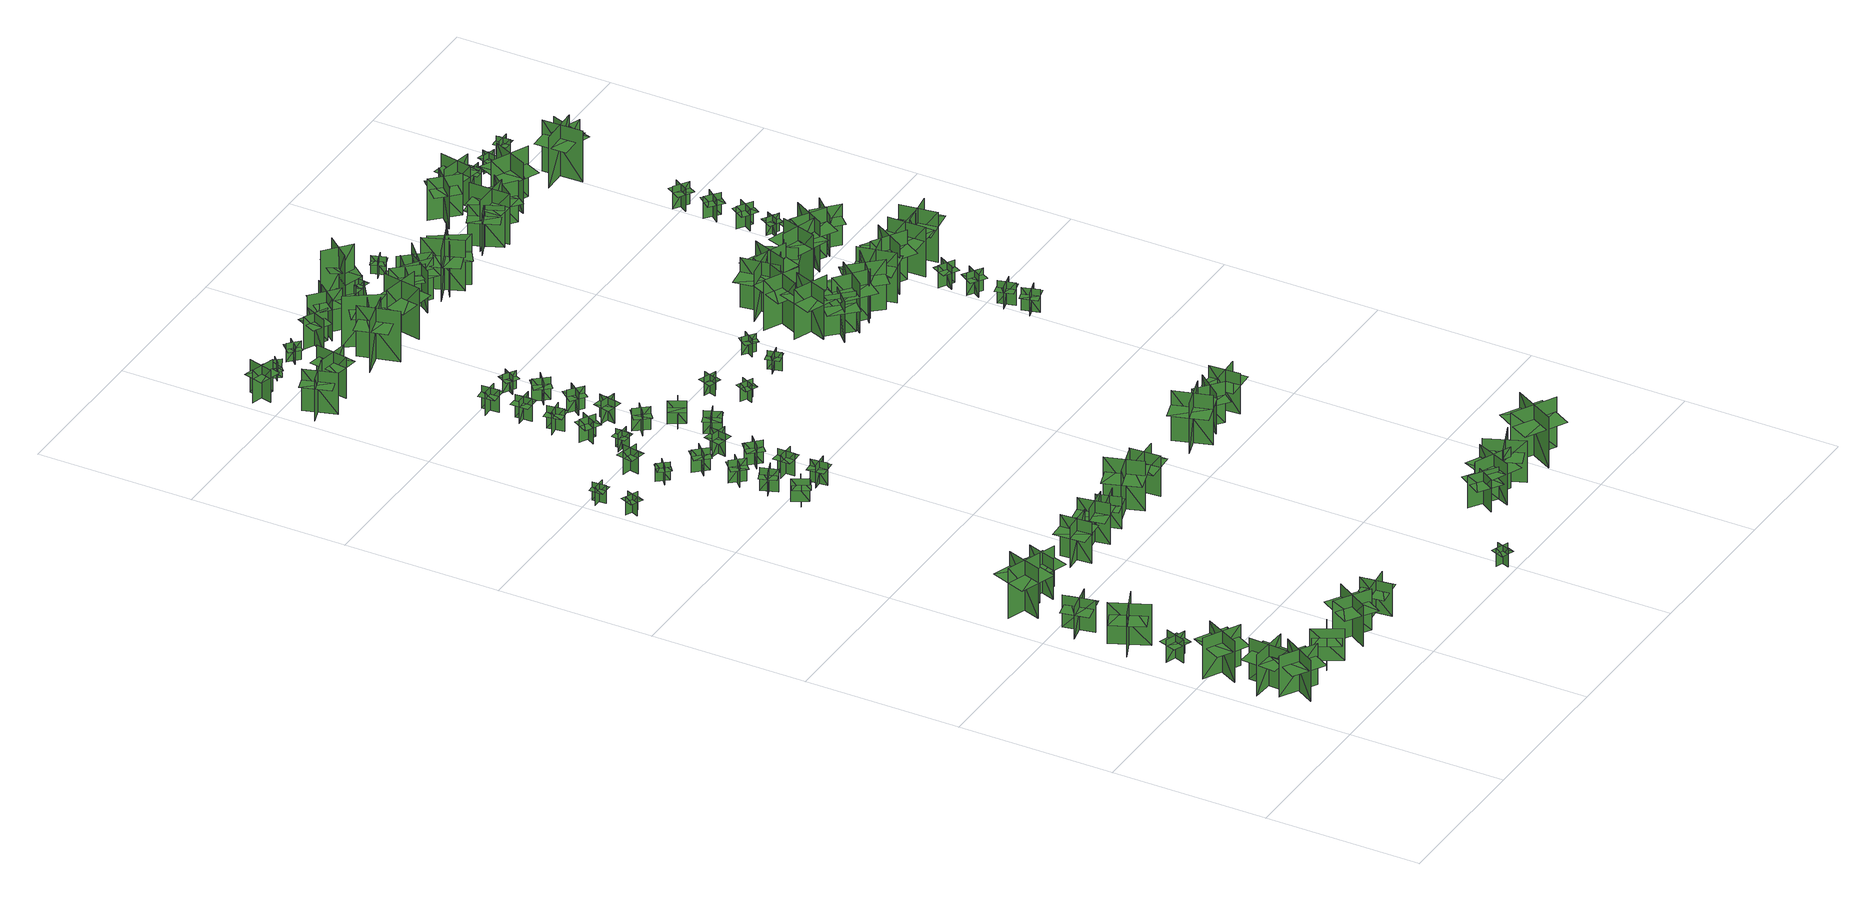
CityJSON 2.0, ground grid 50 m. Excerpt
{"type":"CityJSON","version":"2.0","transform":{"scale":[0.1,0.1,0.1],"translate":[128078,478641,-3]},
"CityObjects":{
"tree1":{"type":"SolitaryVegetationObject","geometry":[{"type":"MultiSurface","lod":"1","boundaries":[[[0,1,2]],[[0,2,3]],[[4,5,6]],[[4,6,7]],[[8,9,10]],[[8,10,11]],[[8,11,12]],[[8,12,13]]]}]},
"tree2":{"type":"SolitaryVegetationObject","geometry":[{"type":"MultiSurface","lod":"1","boundaries":[[[14,15,16]],[[14,16,17]],[[18,19,20]],[[18,20,21]],[[22,23,24]],[[22,24,25]],[[22,25,26]],[[22,26,27]]]}]},
"tree3":{"type":"SolitaryVegetationObject","geometry":[{"type":"MultiSurface","lod":"1","boundaries":[[[28,29,30]],[[28,30,31]],[[32,33,34]],[[32,34,35]],[[36,37,38]],[[36,38,39]],[[36,39,40]],[[36,40,41]]]}]},
"tree4":{"type":"SolitaryVegetationObject","geometry":[{"type":"MultiSurface","lod":"1","boundaries":[[[42,43,44]],[[42,44,45]],[[46,47,48]],[[46,48,49]],[[50,51,52]],[[50,52,53]],[[50,53,54]],[[50,54,55]]]}]},
"tree5":{"type":"SolitaryVegetationObject","geometry":[{"type":"MultiSurface","lod":"1","boundaries":[[[56,57,58]],[[56,58,59]],[[60,61,62]],[[60,62,63]],[[64,65,66]],[[64,66,67]],[[64,67,68]],[[64,68,69]]]}]},
"tree6":{"type":"SolitaryVegetationObject","geometry":[{"type":"MultiSurface","lod":"1","boundaries":[[[70,71,72]],[[70,72,73]],[[74,75,76]],[[74,76,77]],[[78,79,80]],[[78,80,81]],[[78,81,82]],[[78,82,83]]]}]},
"tree7":{"type":"SolitaryVegetationObject","geometry":[{"type":"MultiSurface","lod":"1","boundaries":[[[84,85,86]],[[84,86,87]],[[88,89,90]],[[88,90,91]],[[92,93,94]],[[92,94,95]],[[92,95,96]],[[92,96,97]]]}]},
"tree8":{"type":"SolitaryVegetationObject","geometry":[{"type":"MultiSurface","lod":"1","boundaries":[[[98,99,100]],[[98,100,101]],[[102,103,104]],[[102,104,105]],[[106,107,108]],[[106,108,109]],[[106,109,110]],[[106,110,111]]]}]},
"tree9":{"type":"SolitaryVegetationObject","geometry":[{"type":"MultiSurface","lod":"1","boundaries":[[[112,113,114]],[[112,114,115]],[[116,117,118]],[[116,118,119]],[[120,121,122]],[[120,122,123]],[[120,123,124]],[[120,124,125]]]}]},
"tree10":{"type":"SolitaryVegetationObject","geometry":[{"type":"MultiSurface","lod":"1","boundaries":[[[126,127,128]],[[126,128,129]],[[130,131,132]],[[130,132,133]],[[134,135,136]],[[134,136,137]],[[134,137,138]],[[134,138,139]]]}]},
"tree11":{"type":"SolitaryVegetationObject","geometry":[{"type":"MultiSurface","lod":"1","boundaries":[[[140,141,142]],[[140,142,143]],[[144,145,146]],[[144,146,147]],[[148,149,150]],[[148,150,151]],[[148,151,152]],[[148,152,153]]]}]},
"tree12":{"type":"SolitaryVegetationObject","geometry":[{"type":"MultiSurface","lod":"1","boundaries":[[[154,155,156]],[[154,156,157]],[[158,159,160]],[[158,160,161]],[[162,163,164]],[[162,164,165]],[[162,165,166]],[[162,166,167]]]}]},
"tree13":{"type":"SolitaryVegetationObject","geometry":[{"type":"MultiSurface","lod":"1","boundaries":[[[168,169,170]],[[168,170,171]],[[172,173,174]],[[172,174,175]],[[176,177,178]],[[176,178,179]],[[176,179,180]],[[176,180,181]]]}]},
"tree14":{"type":"SolitaryVegetationObject","geometry":[{"type":"MultiSurface","lod":"1","boundaries":[[[182,183,184]],[[182,184,185]],[[186,187,188]],[[186,188,189]],[[190,191,192]],[[190,192,193]],[[190,193,194]],[[190,194,195]]]}]},
"tree15":{"type":"SolitaryVegetationObject","geometry":[{"type":"MultiSurface","lod":"1","boundaries":[[[196,197,198]],[[196,198,199]],[[200,201,202]],[[200,202,203]],[[204,205,206]],[[204,206,207]],[[204,207,208]],[[204,208,209]]]}]},
"tree16":{"type":"SolitaryVegetationObject","geometry":[{"type":"MultiSurface","lod":"1","boundaries":[[[210,211,212]],[[210,212,213]],[[214,215,216]],[[214,216,217]],[[218,219,220]],[[218,220,221]],[[218,221,222]],[[218,222,223]]]}]},
"tree17":{"type":"SolitaryVegetationObject","geometry":[{"type":"MultiSurface","lod":"1","boundaries":[[[224,225,226]],[[224,226,227]],[[228,229,230]],[[228,230,231]],[[232,233,234]],[[232,234,235]],[[232,235,236]],[[232,236,237]]]}]},
"tree18":{"type":"SolitaryVegetationObject","geometry":[{"type":"MultiSurface","lod":"1","boundaries":[[[238,239,240]],[[238,240,241]],[[242,243,244]],[[242,244,245]],[[246,247,248]],[[246,248,249]],[[246,249,250]],[[246,250,251]]]}]},
"tree19":{"type":"SolitaryVegetationObject","geometry":[{"type":"MultiSurface","lod":"1","boundaries":[[[252,253,254]],[[252,254,255]],[[256,257,258]],[[256,258,259]],[[260,261,262]],[[260,262,263]],[[260,263,264]],[[260,264,265]]]}]},
"tree20":{"type":"SolitaryVegetationObject","geometry":[{"type":"MultiSurface","lod":"1","boundaries":[[[266,267,268]],[[266,268,269]],[[270,271,272]],[[270,272,273]],[[274,275,276]],[[274,276,277]],[[274,277,278]],[[274,278,279]]]}]},
"tree21":{"type":"SolitaryVegetationObject","geometry":[{"type":"MultiSurface","lod":"1","boundaries":[[[280,281,282]],[[280,282,283]],[[284,285,286]],[[284,286,287]],[[288,289,290]],[[288,290,291]],[[288,291,292]],[[288,292,293]]]}]},
"tree22":{"type":"SolitaryVegetationObject","geometry":[{"type":"MultiSurface","lod":"1","boundaries":[[[294,295,296]],[[294,296,297]],[[298,299,300]],[[298,300,301]],[[302,303,304]],[[302,304,305]],[[302,305,306]],[[302,306,307]]]}]},
"tree23":{"type":"SolitaryVegetationObject","geometry":[{"type":"MultiSurface","lod":"1","boundaries":[[[308,309,310]],[[308,310,311]],[[312,313,314]],[[312,314,315]],[[316,317,318]],[[316,318,319]],[[316,319,320]],[[316,320,321]]]}]},
"tree24":{"type":"SolitaryVegetationObject","geometry":[{"type":"MultiSurface","lod":"1","boundaries":[[[322,323,324]],[[322,324,325]],[[326,327,328]],[[326,328,329]],[[330,331,332]],[[330,332,333]],[[330,333,334]],[[330,334,335]]]}]},
"tree25":{"type":"SolitaryVegetationObject","geometry":[{"type":"MultiSurface","lod":"1","boundaries":[[[336,337,338]],[[336,338,339]],[[340,341,342]],[[340,342,343]],[[344,345,346]],[[344,346,347]],[[344,347,348]],[[344,348,349]]]}]},
"tree26":{"type":"SolitaryVegetationObject","geometry":[{"type":"MultiSurface","lod":"1","boundaries":[[[350,351,352]],[[350,352,353]],[[354,355,356]],[[354,356,357]],[[358,359,360]],[[358,360,361]],[[358,361,362]],[[358,362,363]]]}]},
"tree27":{"type":"SolitaryVegetationObject","geometry":[{"type":"MultiSurface","lod":"1","boundaries":[[[364,365,366]],[[364,366,367]],[[368,369,370]],[[368,370,371]],[[372,373,374]],[[372,374,375]],[[372,375,376]],[[372,376,377]]]}]},
"tree28":{"type":"SolitaryVegetationObject","geometry":[{"type":"MultiSurface","lod":"1","boundaries":[[[378,379,380]],[[378,380,381]],[[382,383,384]],[[382,384,385]],[[386,387,388]],[[386,388,389]],[[386,389,390]],[[386,390,391]]]}]},
"tree29":{"type":"SolitaryVegetationObject","geometry":[{"type":"MultiSurface","lod":"1","boundaries":[[[392,393,394]],[[392,394,395]],[[396,397,398]],[[396,398,399]],[[400,401,402]],[[400,402,403]],[[400,404,405]],[[400,405,401]]]}]},
"tree30":{"type":"SolitaryVegetationObject","geometry":[{"type":"MultiSurface","lod":"1","boundaries":[[[406,407,408]],[[406,408,409]],[[410,411,412]],[[410,412,413]],[[414,415,416]],[[414,416,417]],[[414,417,418]],[[414,418,419]]]}]},
"tree31":{"type":"SolitaryVegetationObject","geometry":[{"type":"MultiSurface","lod":"1","boundaries":[[[420,421,422]],[[420,422,423]],[[424,425,426]],[[424,426,427]],[[428,429,430]],[[428,430,431]],[[428,431,432]],[[428,432,433]]]}]},
"tree32":{"type":"SolitaryVegetationObject","geometry":[{"type":"MultiSurface","lod":"1","boundaries":[[[434,435,436]],[[434,436,437]],[[438,439,440]],[[438,440,441]],[[442,443,444]],[[442,444,445]],[[442,446,447]],[[442,447,443]]]}]},
"tree33":{"type":"SolitaryVegetationObject","geometry":[{"type":"MultiSurface","lod":"1","boundaries":[[[448,449,450]],[[448,450,451]],[[452,453,454]],[[452,454,455]],[[456,457,458]],[[456,458,459]],[[456,459,460]],[[456,460,461]]]}]},
"tree34":{"type":"SolitaryVegetationObject","geometry":[{"type":"MultiSurface","lod":"1","boundaries":[[[462,463,464]],[[462,464,465]],[[466,467,468]],[[466,468,469]],[[470,471,472]],[[470,472,473]],[[470,473,474]],[[470,474,475]]]}]},
"tree35":{"type":"SolitaryVegetationObject","geometry":[{"type":"MultiSurface","lod":"1","boundaries":[[[476,477,478]],[[476,478,479]],[[480,481,482]],[[480,482,483]],[[484,485,486]],[[484,486,487]],[[484,487,488]],[[484,488,489]]]}]},
"tree36":{"type":"SolitaryVegetationObject","geometry":[{"type":"MultiSurface","lod":"1","boundaries":[[[490,491,492]],[[490,492,493]],[[494,495,496]],[[494,496,497]],[[498,499,500]],[[498,500,501]],[[498,501,502]],[[498,502,503]]]}]},
"tree37":{"type":"SolitaryVegetationObject","geometry":[{"type":"MultiSurface","lod":"1","boundaries":[[[504,505,506]],[[504,506,507]],[[508,509,510]],[[508,510,511]],[[512,513,514]],[[512,514,515]],[[512,516,517]],[[512,517,513]]]}]},
"tree38":{"type":"SolitaryVegetationObject","geometry":[{"type":"MultiSurface","lod":"1","boundaries":[[[518,519,520]],[[518,520,521]],[[522,523,524]],[[522,524,525]],[[526,527,528]],[[526,528,529]],[[526,529,530]],[[526,530,531]]]}]},
"tree39":{"type":"SolitaryVegetationObject","geometry":[{"type":"MultiSurface","lod":"1","boundaries":[[[532,533,534]],[[532,534,535]],[[536,537,538]],[[536,538,539]],[[540,541,542]],[[540,542,543]],[[540,543,544]],[[540,544,545]]]}]},
"tree40":{"type":"SolitaryVegetationObject","geometry":[{"type":"MultiSurface","lod":"1","boundaries":[[[546,547,548]],[[546,548,549]],[[550,551,552]],[[550,552,553]],[[554,555,556]],[[554,556,557]],[[554,557,558]],[[554,558,559]]]}]},
"tree41":{"type":"SolitaryVegetationObject","geometry":[{"type":"MultiSurface","lod":"1","boundaries":[[[560,561,562]],[[560,562,563]],[[564,565,566]],[[564,566,567]],[[568,569,570]],[[568,570,571]],[[568,571,572]],[[568,572,573]]]}]},
"tree42":{"type":"SolitaryVegetationObject","geometry":[{"type":"MultiSurface","lod":"1","boundaries":[[[574,575,576]],[[574,576,577]],[[578,579,580]],[[578,580,581]],[[582,583,579]],[[582,579,578]],[[584,585,575]],[[584,575,574]],[[574,575,586]],[[574,586,587]],[[574,588,589]],[[574,589,575]]]}]},
"tree43":{"type":"SolitaryVegetationObject","geometry":[{"type":"MultiSurface","lod":"1","boundaries":[[[590,591,592]],[[590,592,593]],[[594,595,596]],[[594,596,597]],[[598,599,600]],[[598,600,601]],[[598,601,602]],[[598,602,603]]]}]},
"tree44":{"type":"SolitaryVegetationObject","geometry":[{"type":"MultiSurface","lod":"1","boundaries":[[[604,605,606]],[[604,606,607]],[[608,609,610]],[[608,610,611]],[[612,613,614]],[[612,614,615]],[[612,615,616]],[[612,616,617]]]}]},
"tree45":{"type":"SolitaryVegetationObject","geometry":[{"type":"MultiSurface","lod":"1","boundaries":[[[618,619,620]],[[618,620,621]],[[622,623,624]],[[622,624,625]],[[626,627,628]],[[626,628,629]],[[626,629,630]],[[626,630,631]]]}]},
"tree46":{"type":"SolitaryVegetationObject","geometry":[{"type":"MultiSurface","lod":"1","boundaries":[[[632,633,634]],[[632,634,635]],[[636,637,638]],[[636,638,639]],[[640,641,642]],[[640,642,643]],[[640,643,644]],[[640,644,645]]]}]},
"tree47":{"type":"SolitaryVegetationObject","geometry":[{"type":"MultiSurface","lod":"1","boundaries":[[[646,647,648]],[[646,648,649]],[[650,651,652]],[[650,652,653]],[[654,655,656]],[[654,656,657]],[[654,657,658]],[[654,658,659]]]}]},
"tree48":{"type":"SolitaryVegetationObject","geometry":[{"type":"MultiSurface","lod":"1","boundaries":[[[660,661,662]],[[660,662,663]],[[664,665,666]],[[664,666,667]],[[668,669,670]],[[668,670,671]],[[668,671,672]],[[668,672,673]]]}]},
"tree49":{"type":"SolitaryVegetationObject","geometry":[{"type":"MultiSurface","lod":"1","boundaries":[[[674,675,676]],[[674,676,677]],[[678,679,680]],[[678,680,681]],[[682,683,684]],[[682,684,685]],[[682,686,687]],[[682,687,683]]]}]},
"tree50":{"type":"SolitaryVegetationObject","geometry":[{"type":"MultiSurface","lod":"1","boundaries":[[[688,689,690]],[[688,690,691]],[[692,693,694]],[[692,694,695]],[[696,697,698]],[[696,698,699]],[[696,699,700]],[[696,700,701]]]}]},
"tree51":{"type":"SolitaryVegetationObject","geometry":[{"type":"MultiSurface","lod":"1","boundaries":[[[702,703,704]],[[702,704,705]],[[706,707,708]],[[706,708,709]],[[710,711,712]],[[710,712,713]],[[710,713,714]],[[710,714,715]]]}]},
"tree52":{"type":"SolitaryVegetationObject","geometry":[{"type":"MultiSurface","lod":"1","boundaries":[[[716,717,718]],[[716,718,719]],[[720,721,722]],[[720,722,723]],[[724,725,726]],[[724,726,727]],[[724,727,728]],[[724,728,729]]]}]},
"tree53":{"type":"SolitaryVegetationObject","geometry":[{"type":"MultiSurface","lod":"1","boundaries":[[[730,731,732]],[[730,732,733]],[[734,735,736]],[[734,736,737]],[[738,739,740]],[[738,740,741]],[[738,741,742]],[[738,742,743]]]}]},
"tree54":{"type":"SolitaryVegetationObject","geometry":[{"type":"MultiSurface","lod":"1","boundaries":[[[744,745,746]],[[744,746,747]],[[748,749,750]],[[748,750,751]],[[752,753,754]],[[752,754,755]],[[752,756,757]],[[752,757,753]]]}]},
"tree55":{"type":"SolitaryVegetationObject","geometry":[{"type":"MultiSurface","lod":"1","boundaries":[[[758,759,760]],[[758,760,761]],[[762,763,764]],[[762,764,765]],[[766,767,768]],[[766,768,769]],[[766,770,771]],[[766,771,767]]]}]},
"tree56":{"type":"SolitaryVegetationObject","geometry":[{"type":"MultiSurface","lod":"1","boundaries":[[[772,773,774]],[[772,774,775]],[[776,777,778]],[[776,778,779]],[[780,781,782]],[[780,782,783]],[[780,784,785]],[[780,785,781]]]}]},
"tree57":{"type":"SolitaryVegetationObject","geometry":[{"type":"MultiSurface","lod":"1","boundaries":[[[786,787,788]],[[786,788,789]],[[790,791,792]],[[790,792,793]],[[794,795,796]],[[794,796,797]],[[794,798,799]],[[794,799,795]]]}]},
"tree58":{"type":"SolitaryVegetationObject","geometry":[{"type":"MultiSurface","lod":"1","boundaries":[[[800,801,802]],[[800,802,803]],[[804,805,806]],[[804,806,807]],[[808,809,810]],[[808,810,811]],[[808,811,812]],[[808,812,813]]]}]},
"tree59":{"type":"SolitaryVegetationObject","geometry":[{"type":"MultiSurface","lod":"1","boundaries":[[[814,815,816]],[[814,816,817]],[[818,819,820]],[[818,820,821]],[[822,823,824]],[[822,824,825]],[[822,823,826]],[[822,826,827]]]}]},
"tree60":{"type":"SolitaryVegetationObject","geometry":[{"type":"MultiSurface","lod":"1","boundaries":[[[828,829,830]],[[828,830,831]],[[832,833,834]],[[832,834,835]],[[836,837,838]],[[836,838,839]],[[836,839,840]],[[836,840,841]]]}]},
"tree61":{"type":"SolitaryVegetationObject","geometry":[{"type":"MultiSurface","lod":"1","boundaries":[[[842,843,844]],[[842,844,845]],[[846,847,848]],[[846,848,849]],[[850,851,852]],[[850,852,853]],[[850,853,854]],[[850,854,855]]]}]},
"tree62":{"type":"SolitaryVegetationObject","geometry":[{"type":"MultiSurface","lod":"1","boundaries":[[[856,857,858]],[[856,858,859]],[[860,861,862]],[[860,862,863]],[[864,865,861]],[[864,861,860]],[[866,867,857]],[[866,857,856]],[[868,869,870]],[[868,870,871]],[[872,873,874]],[[872,874,875]]]}]},
"tree63":{"type":"SolitaryVegetationObject","geometry":[{"type":"MultiSurface","lod":"1","boundaries":[[[876,877,878]],[[876,878,879]],[[880,881,882]],[[880,882,883]],[[884,885,886]],[[884,886,887]],[[884,888,889]],[[884,889,885]]]}]},
"tree64":{"type":"SolitaryVegetationObject","geometry":[{"type":"MultiSurface","lod":"1","boundaries":[[[890,891,892]],[[890,892,893]],[[894,895,896]],[[894,896,897]],[[898,899,900]],[[898,900,901]],[[898,901,902]],[[898,902,903]]]}]},
"tree65":{"type":"SolitaryVegetationObject","geometry":[{"type":"MultiSurface","lod":"1","boundaries":[[[904,905,906]],[[904,906,907]],[[908,909,910]],[[908,910,911]],[[912,913,914]],[[912,914,915]],[[912,915,916]],[[912,916,917]]]}]},
"tree66":{"type":"SolitaryVegetationObject","geometry":[{"type":"MultiSurface","lod":"1","boundaries":[[[918,919,920]],[[918,920,921]],[[922,923,924]],[[922,924,925]],[[926,927,928]],[[926,928,929]],[[926,930,931]],[[926,931,927]]]}]},
"tree67":{"type":"SolitaryVegetationObject","geometry":[{"type":"MultiSurface","lod":"1","boundaries":[[[932,933,934]],[[932,934,935]],[[936,937,938]],[[936,938,939]],[[940,941,942]],[[940,942,943]],[[940,943,944]],[[940,944,945]]]}]},
"tree68":{"type":"SolitaryVegetationObject","geometry":[{"type":"MultiSurface","lod":"1","boundaries":[[[946,947,948]],[[946,948,949]],[[950,951,952]],[[950,952,953]],[[954,955,956]],[[954,956,957]],[[954,958,959]],[[954,959,955]]]}]},
"tree69":{"type":"SolitaryVegetationObject","geometry":[{"type":"MultiSurface","lod":"1","boundaries":[[[960,961,962]],[[960,962,963]],[[964,965,966]],[[964,966,967]],[[968,969,970]],[[968,970,971]],[[968,972,973]],[[968,973,969]]]}]},
"tree70":{"type":"SolitaryVegetationObject","geometry":[{"type":"MultiSurface","lod":"1","boundaries":[[[974,975,976]],[[974,976,977]],[[978,979,980]],[[978,980,981]],[[982,983,984]],[[982,984,985]],[[982,985,986]],[[982,986,987]]]}]},
"tree71":{"type":"SolitaryVegetationObject","geometry":[{"type":"MultiSurface","lod":"1","boundaries":[[[988,989,990]],[[988,990,991]],[[992,993,994]],[[992,994,995]],[[996,997,998]],[[996,998,999]],[[996,999,1000]],[[996,1000,1001]]]}]},
"tree72":{"type":"SolitaryVegetationObject","geometry":[{"type":"MultiSurface","lod":"1","boundaries":[[[1002,1003,1004]],[[1002,1004,1005]],[[1006,1007,1008]],[[1006,1008,1009]],[[1010,1011,1012]],[[1010,1012,1013]],[[1010,1011,1014]],[[1010,1014,1015]]]}]},
"tree73":{"type":"SolitaryVegetationObject","geometry":[{"type":"MultiSurface","lod":"1","boundaries":[[[1016,1017,1018]],[[1016,1018,1019]],[[1020,1021,1022]],[[1020,1022,1023]],[[1024,1025,1026]],[[1024,1026,1027]],[[1024,1027,1028]],[[1024,1028,1029]]]}]},
"tree74":{"type":"SolitaryVegetationObject","geometry":[{"type":"MultiSurface","lod":"1","boundaries":[[[1030,1031,1032]],[[1030,1032,1033]],[[1034,1035,1036]],[[1034,1036,1037]],[[1038,1039,1040]],[[1038,1040,1041]],[[1038,1039,1042]],[[1038,1042,1043]]]}]},
"tree75":{"type":"SolitaryVegetationObject","geometry":[{"type":"MultiSurface","lod":"1","boundaries":[[[1044,1045,1046]],[[1044,1046,1047]],[[1048,1049,1050]],[[1048,1050,1051]],[[1052,1053,1054]],[[1052,1054,1055]],[[1052,1055,1056]],[[1052,1056,1057]]]}]},
"tree76":{"type":"SolitaryVegetationObject","geometry":[{"type":"MultiSurface","lod":"1","boundaries":[[[1058,1059,1060]],[[1058,1060,1061]],[[1062,1063,1064]],[[1062,1064,1065]],[[1066,1067,1068]],[[1066,1068,1069]],[[1066,1069,1070]],[[1066,1070,1071]]]}]},
"tree77":{"type":"SolitaryVegetationObject","geometry":[{"type":"MultiSurface","lod":"1","boundaries":[[[1072,1073,1074]],[[1072,1074,1075]],[[1076,1077,1078]],[[1076,1078,1079]],[[1080,1081,1082]],[[1080,1082,1083]],[[1080,1083,1084]],[[1080,1084,1085]]]}]},
"tree78":{"type":"SolitaryVegetationObject","geometry":[{"type":"MultiSurface","lod":"1","boundaries":[[[1086,1087,1088]],[[1086,1088,1089]],[[1090,1091,1092]],[[1090,1092,1093]],[[1094,1095,1096]],[[1094,1096,1097]],[[1094,1097,1098]],[[1094,1098,1099]]]}]},
"tree79":{"type":"SolitaryVegetationObject","geometry":[{"type":"MultiSurface","lod":"1","boundaries":[[[1100,1101,1102]],[[1100,1102,1103]],[[1104,1105,1106]],[[1104,1106,1107]],[[1108,1109,1110]],[[1108,1110,1111]],[[1108,1111,1112]],[[1108,1112,1113]]]}]},
"tree80":{"type":"SolitaryVegetationObject","geometry":[{"type":"MultiSurface","lod":"1","boundaries":[[[1114,1115,1116]],[[1114,1116,1117]],[[1118,1119,1120]],[[1118,1120,1121]],[[1122,1123,1124]],[[1122,1124,1125]],[[1122,1125,1126]],[[1122,1126,1127]]]}]},
"tree81":{"type":"SolitaryVegetationObject","geometry":[{"type":"MultiSurface","lod":"1","boundaries":[[[1128,1129,1130]],[[1128,1130,1131]],[[1132,1133,1134]],[[1132,1134,1135]],[[1136,1137,1138]],[[1136,1138,1139]],[[1136,1139,1140]],[[1136,1140,1141]]]}]},
"tree82":{"type":"SolitaryVegetationObject","geometry":[{"type":"MultiSurface","lod":"1","boundaries":[[[1142,1143,1144]],[[1142,1144,1145]],[[1146,1147,1148]],[[1146,1148,1149]],[[1150,1151,1152]],[[1150,1152,1153]],[[1150,1153,1154]],[[1150,1154,1155]]]}]},
"tree83":{"type":"SolitaryVegetationObject","geometry":[{"type":"MultiSurface","lod":"1","boundaries":[[[1156,1157,1158]],[[1156,1158,1159]],[[1160,1161,1162]],[[1160,1162,1163]],[[1164,1165,1166]],[[1164,1166,1167]],[[1164,1168,1169]],[[1164,1169,1165]]]}]},
"tree84":{"type":"SolitaryVegetationObject","geometry":[{"type":"MultiSurface","lod":"1","boundaries":[[[1170,1171,1172]],[[1170,1172,1173]],[[1174,1175,1176]],[[1174,1176,1177]],[[1178,1179,1180]],[[1178,1180,1181]],[[1178,1181,1182]],[[1178,1182,1183]]]}]},
"tree85":{"type":"SolitaryVegetationObject","geometry":[{"type":"MultiSurface","lod":"1","boundaries":[[[1184,1185,1186]],[[1184,1186,1187]],[[1188,1189,1190]],[[1188,1190,1191]],[[1192,1193,1194]],[[1192,1194,1195]],[[1192,1196,1197]],[[1192,1197,1193]]]}]},
"tree86":{"type":"SolitaryVegetationObject","geometry":[{"type":"MultiSurface","lod":"1","boundaries":[[[1198,1199,1200]],[[1198,1200,1201]],[[1202,1203,1204]],[[1202,1204,1205]],[[1206,1207,1208]],[[1206,1208,1209]],[[1206,1209,1210]],[[1206,1210,1211]]]}]},
"tree87":{"type":"SolitaryVegetationObject","geometry":[{"type":"MultiSurface","lod":"1","boundaries":[[[1212,1213,1214]],[[1212,1214,1215]],[[1216,1217,1218]],[[1216,1218,1219]],[[1220,1221,1222]],[[1220,1222,1223]],[[1220,1223,1224]],[[1220,1224,1225]]]}]},
"tree88":{"type":"SolitaryVegetationObject","geometry":[{"type":"MultiSurface","lod":"1","boundaries":[[[1226,1227,1228]],[[1226,1228,1229]],[[1230,1231,1232]],[[1230,1232,1233]],[[1234,1235,1236]],[[1234,1236,1237]],[[1234,1237,1238]],[[1234,1238,1239]]]}]},
"tree89":{"type":"SolitaryVegetationObject","geometry":[{"type":"MultiSurface","lod":"1","boundaries":[[[1240,1241,1242]],[[1240,1242,1243]],[[1244,1245,1246]],[[1244,1246,1247]],[[1248,1249,1250]],[[1248,1250,1251]],[[1248,1249,1252]],[[1248,1252,1253]]]}]},
"tree90":{"type":"SolitaryVegetationObject","geometry":[{"type":"MultiSurface","lod":"1","boundaries":[[[1254,1255,1256]],[[1254,1256,1257]],[[1258,1259,1260]],[[1258,1260,1261]],[[1262,1263,1264]],[[1262,1264,1265]],[[1262,1265,1266]],[[1262,1266,1267]]]}]},
"tree91":{"type":"SolitaryVegetationObject","geometry":[{"type":"MultiSurface","lod":"1","boundaries":[[[1268,1269,1270]],[[1268,1270,1271]],[[1272,1273,1274]],[[1272,1274,1275]],[[1276,1277,1278]],[[1276,1278,1279]],[[1276,1279,1280]],[[1276,1280,1281]]]}]},
"tree92":{"type":"SolitaryVegetationObject","geometry":[{"type":"MultiSurface","lod":"1","boundaries":[[[1282,1283,1284]],[[1282,1284,1285]],[[1286,1287,1288]],[[1286,1288,1289]],[[1290,1291,1292]],[[1290,1292,1293]],[[1290,1291,1294]],[[1290,1294,1295]]]}]},
"tree93":{"type":"SolitaryVegetationObject","geometry":[{"type":"MultiSurface","lod":"1","boundaries":[[[1296,1297,1298]],[[1296,1298,1299]],[[1300,1301,1302]],[[1300,1302,1303]],[[1304,1305,1306]],[[1304,1306,1307]],[[1304,1307,1308]],[[1304,1308,1309]]]}]},
"tree94":{"type":"SolitaryVegetationObject","geometry":[{"type":"MultiSurface","lod":"1","boundaries":[[[1310,1311,1312]],[[1310,1312,1313]],[[1314,1315,1316]],[[1314,1316,1317]],[[1318,1319,1320]],[[1318,1320,1321]],[[1318,1322,1323]],[[1318,1323,1319]]]}]},
"tree95":{"type":"SolitaryVegetationObject","geometry":[{"type":"MultiSurface","lod":"1","boundaries":[[[1324,1325,1326]],[[1324,1326,1327]],[[1328,1329,1330]],[[1328,1330,1331]],[[1332,1333,1334]],[[1332,1334,1335]],[[1332,1335,1336]],[[1332,1336,1337]]]}]},
"tree96":{"type":"SolitaryVegetationObject","geometry":[{"type":"MultiSurface","lod":"1","boundaries":[[[1338,1339,1340]],[[1338,1340,1341]],[[1342,1343,1344]],[[1342,1344,1345]],[[1346,1347,1348]],[[1346,1348,1349]],[[1346,1349,1350]],[[1346,1350,1351]]]}]},
"tree97":{"type":"SolitaryVegetationObject","geometry":[{"type":"MultiSurface","lod":"1","boundaries":[[[1352,1353,1354]],[[1352,1354,1355]],[[1356,1357,1358]],[[1356,1358,1359]],[[1360,1361,1362]],[[1360,1362,1363]],[[1360,1364,1365]],[[1360,1365,1361]]]}]},
"tree98":{"type":"SolitaryVegetationObject","geometry":[{"type":"MultiSurface","lod":"1","boundaries":[[[1366,1367,1368]],[[1366,1368,1369]],[[1370,1371,1372]],[[1370,1372,1373]],[[1374,1375,1376]],[[1374,1376,1377]],[[1374,1377,1378]],[[1374,1378,1379]]]}]},
"tree99":{"type":"SolitaryVegetationObject","geometry":[{"type":"MultiSurface","lod":"1","boundaries":[[[1380,1381,1382]],[[1380,1382,1383]],[[1384,1385,1386]],[[1384,1386,1387]],[[1388,1389,1390]],[[1388,1390,1391]],[[1388,1389,1392]],[[1388,1392,1393]]]}]},
"tree100":{"type":"SolitaryVegetationObject","geometry":[{"type":"MultiSurface","lod":"1","boundaries":[[[1394,1395,1396]],[[1394,1396,1397]],[[1398,1399,1400]],[[1398,1400,1401]],[[1402,1403,1404]],[[1402,1404,1405]],[[1402,1405,1406]],[[1402,1406,1407]]]}]},
"tree101":{"type":"SolitaryVegetationObject","geometry":[{"type":"MultiSurface","lod":"1","boundaries":[[[1408,1409,1410]],[[1408,1410,1411]],[[1412,1413,1414]],[[1412,1414,1415]],[[1416,1417,1418]],[[1416,1418,1419]],[[1416,1419,1420]],[[1416,1420,1421]]]}]},
"tree102":{"type":"SolitaryVegetationObject","geometry":[{"type":"MultiSurface","lod":"1","boundaries":[[[1422,1423,1424]],[[1422,1424,1425]],[[1426,1427,1428]],[[1426,1428,1429]],[[1430,1431,1432]],[[1430,1432,1433]],[[1430,1433,1434]],[[1430,1434,1435]]]}]},
"tree103":{"type":"SolitaryVegetationObject","geometry":[{"type":"MultiSurface","lod":"1","boundaries":[[[1436,1437,1438]],[[1436,1438,1439]],[[1440,1441,1442]],[[1440,1442,1443]],[[1444,1445,1446]],[[1444,1446,1447]],[[1444,1447,1448]],[[1444,1448,1449]]]}]},
"tree104":{"type":"SolitaryVegetationObject","geometry":[{"type":"MultiSurface","lod":"1","boundaries":[[[1450,1451,1452]],[[1450,1452,1453]],[[1454,1455,1456]],[[1454,1456,1457]],[[1458,1459,1460]],[[1458,1460,1461]],[[1458,1462,1463]],[[1458,1463,1459]]]}]},
"tree105":{"type":"SolitaryVegetationObject","geometry":[{"type":"MultiSurface","lod":"1","boundaries":[[[1464,1465,1466]],[[1464,1466,1467]],[[1468,1469,1470]],[[1468,1470,1471]],[[1472,1473,1474]],[[1472,1474,1475]],[[1472,1475,1476]],[[1472,1476,1477]]]}]},
"tree106":{"type":"SolitaryVegetationObject","geometry":[{"type":"MultiSurface","lod":"1","boundaries":[[[1478,1479,1480]],[[1478,1480,1481]],[[1482,1483,1484]],[[1482,1484,1485]],[[1486,1487,1488]],[[1486,1488,1489]],[[1486,1490,1491]],[[1486,1491,1487]]]}]},
"tree107":{"type":"SolitaryVegetationObject","geometry":[{"type":"MultiSurface","lod":"1","boundaries":[[[1492,1493,1494]],[[1492,1494,1495]],[[1496,1497,1498]],[[1496,1498,1499]],[[1500,1501,1502]],[[1500,1502,1503]],[[1500,1503,1504]],[[1500,1504,1505]]]}]}
},
"vertices":[
[59,261,22],[169,196,22],[169,196,162],[59,261,162],[82,172,22],[148,283,22],[148,283,162],[82,172,162],[85,177,123],[133,148,123],[194,250,123],[145,279,123],[97,308,123],[36,206,123],
[103,383,21],[95,254,21],[95,254,161],[103,383,161],[34,321,21],[163,314,21],[163,314,161],[34,321,161],[40,321,122],[36,264,122],[155,258,122],[158,314,122],[161,370,122],[43,377,122],
[39,499,21],[153,439,21],[153,439,161],[39,499,161],[67,411,21],[128,525,21],[128,525,161],[67,411,161],[69,416,122],[119,390,122],[175,494,122],[125,520,122],[76,547,122],[20,443,122],
[109,654,23],[85,587,23],[85,587,100],[109,654,100],[63,632,23],[130,608,23],[130,608,100],[63,632,100],[66,631,79],[55,601,79],[117,579,79],[127,609,79],[138,638,79],[76,660,79],
[123,712,21],[71,829,21],[71,829,161],[123,712,161],[155,798,21],[37,746,21],[37,746,161],[155,798,161],[150,796,122],[127,847,122],[19,799,122],[42,748,122],[65,696,122],[173,744,122],
[314,188,24],[265,275,24],[265,275,132],[314,188,132],[333,257,24],[245,208,24],[245,208,132],[333,257,132],[329,255,102],[308,293,102],[227,248,102],[249,210,102],[270,171,102],[351,217,102],
[87,984,21],[108,886,21],[108,886,129],[87,984,129],[48,923,21],[146,944,21],[146,944,129],[48,923,129],[52,924,99],[61,881,99],[152,900,99],[142,943,99],[133,986,99],[43,967,99],
[94,1065,21],[134,1180,21],[134,1180,191],[94,1065,191],[167,1100,21],[52,1140,21],[52,1140,191],[167,1100,191],[167,1100,143],[187,1158,143],[72,1198,143],[52,1140,143],[32,1083,143],[147,1043,143],
[495,198,23],[385,266,23],[385,266,163],[495,198,163],[473,288,23],[406,178,23],[406,178,163],[473,288,163],[470,283,124],[422,313,124],[360,212,124],[408,182,124],[456,153,124],[518,254,124],
[201,1075,22],[234,1169,22],[234,1169,160],[201,1075,160],[261,1104,22],[167,1137,22],[167,1137,160],[261,1104,160],[261,1104,121],[278,1151,121],[184,1184,121],[167,1137,121],[151,1090,121],[245,1057,121],
[583,180,25],[571,279,25],[571,279,134],[583,180,134],[627,237,25],[527,224,25],[527,224,134],[627,237,134],[622,236,103],[617,280,103],[526,268,103],[531,225,103],[537,181,103],[628,193,103],
[51,2346,18],[10,2363,18],[10,2363,80],[51,2346,80],[40,2373,18],[23,2332,18],[23,2332,80],[40,2373,80],[40,2373,63],[19,2382,63],[3,2341,63],[23,2332,63],[44,2324,63],[60,2365,63],
[371,1113,22],[470,1120,22],[470,1120,161],[371,1113,161],[420,1069,22],[414,1169,22],[414,1169,161],[420,1069,161],[420,1069,122],[470,1073,122],[463,1172,122],[414,1169,122],[364,1165,122],[371,1066,122],
[53,2463,21],[8,2461,21],[8,2461,82],[53,2463,82],[31,2483,21],[33,2439,21],[33,2439,82],[31,2483,82],[31,2483,65],[9,2482,65],[11,2438,65],[33,2439,65],[55,2440,65],[53,2484,65],
[477,1108,23],[575,1125,23],[575,1125,162],[477,1108,162],[531,1069,23],[514,1168,23],[514,1168,162],[531,1069,162],[531,1069,123],[580,1078,123],[563,1176,123],[514,1168,123],[465,1159,123],[482,1061,123],
[325,1935,19],[297,1982,19],[297,1982,96],[325,1935,96],[335,1970,19],[287,1942,19],[287,1942,96],[335,1970,96],[335,1970,75],[321,1994,75],[273,1966,75],[287,1942,75],[301,1918,75],[349,1946,75],
[231,2338,20],[203,2372,20],[203,2372,82],[231,2338,82],[234,2368,20],[200,2339,20],[200,2339,82],[234,2368,82],[234,2368,65],[220,2385,65],[186,2357,65],[200,2339,65],[214,2322,65],[248,2351,65],
[304,2087,21],[323,2035,21],[323,2035,98],[304,2087,98],[288,2053,21],[340,2073,21],[340,2073,98],[288,2053,98],[288,2053,76],[298,2027,76],[350,2047,76],[340,2073,76],[330,2099,76],[279,2079,76],
[574,1106,23],[649,1127,23],[649,1127,131],[574,1106,131],[619,1080,23],[598,1155,23],[598,1155,131],[619,1080,131],[619,1080,101],[656,1091,101],[635,1165,101],[598,1155,101],[561,1144,101],[582,1070,101],
[243,2456,22],[189,2468,22],[189,2468,99],[243,2456,99],[223,2487,22],[212,2433,22],[212,2433,99],[223,2487,99],[223,2487,77],[196,2493,77],[185,2439,77],[212,2433,77],[239,2428,77],[250,2482,77],
[332,2183,20],[291,2145,20],[291,2145,97],[332,2183,97],[295,2185,20],[332,2144,20],[332,2144,97],[295,2185,97],[295,2185,75],[275,2166,75],[312,2125,75],[332,2144,75],[353,2163,75],[315,2203,75],
[988,24,31],[947,40,31],[947,40,92],[988,24,92],[977,51,31],[961,9,31],[961,9,92],[977,51,92],[977,51,75],[956,59,75],[940,17,75],[961,9,75],[981,1,75],[997,43,75],
[295,2265,20],[335,2302,20],[335,2302,97],[295,2265,97],[332,2263,20],[294,2304,20],[294,2304,97],[332,2263,97],[332,2263,76],[352,2282,76],[314,2323,76],[294,2304,76],[274,2285,76],[311,2245,76],
[394,1954,19],[449,1959,19],[449,1959,96],[394,1954,96],[422,1930,19],[417,1985,19],[417,1985,96],[422,1930,96],[422,1930,74],[450,1933,74],[445,1988,74],[417,1985,74],[390,1983,74],[395,1928,74],
[443,2064,21],[388,2065,21],[388,2065,98],[443,2064,98],[418,2091,21],[417,2035,21],[417,2035,98],[418,2091,98],[418,2091,77],[390,2091,77],[390,2036,77],[417,2035,77],[445,2035,77],[446,2090,77],
[731,1064,25],[693,1180,25],[693,1180,194],[731,1064,194],[768,1136,25],[652,1099,25],[652,1099,194],[768,1136,194],[768,1136,146],[749,1194,146],[634,1157,146],[652,1099,146],[671,1041,146],[787,1078,146],
[402,2151,19],[443,2188,19],[443,2188,96],[402,2151,96],[439,2149,19],[401,2190,19],[401,2190,96],[439,2149,96],[439,2149,75],[459,2168,75],[422,2209,75],[401,2190,75],[381,2171,75],[418,2130,75],
[312,2560,19],[310,2515,19],[310,2515,81],[312,2560,81],[290,2540,19],[334,2538,19],[334,2538,81],[290,2540,81],[290,2540,64],[289,2518,64],[333,2516,64],[334,2538,64],[335,2560,64],[291,2562,64],
[82,3338,18],[50,3440,18],[50,3440,159],[82,3338,159],[120,3413,18],[19,3381,18],[19,3381,159],[120,3413,159],[79,3347,123],[50,3440,123],[10,3427,123],[39,3334,123],[119,3359,123],[90,3452,123],
[331,2636,18],[283,2663,18],[283,2663,95],[331,2636,95],[321,2671,18],[294,2623,18],[294,2623,95],[321,2671,95],[321,2671,73],[297,2685,73],[270,2636,73],[294,2623,73],[319,2610,73],[345,2658,73],
[395,2291,20],[448,2279,20],[448,2279,97],[395,2291,97],[414,2260,20],[426,2314,20],[426,2314,97],[414,2260,97],[414,2260,75],[441,2254,75],[453,2308,75],[426,2314,75],[399,2320,75],[387,2266,75],
[100,3561,16],[21,3583,16],[21,3583,126],[100,3561,126],[68,3617,16],[46,3538,16],[46,3538,126],[68,3617,126],[93,3563,98],[21,3583,98],[12,3551,98],[85,3531,98],[102,3594,98],[29,3614,98],
[333,2759,19],[278,2750,19],[278,2750,96],[333,2759,96],[303,2780,19],[312,2726,19],[312,2726,96],[303,2780,96],[303,2780,74],[276,2776,74],[285,2721,74],[312,2726,74],[339,2730,74],[331,2785,74],
[863,1118,25],[764,1112,25],[764,1112,163],[863,1118,163],[814,1162,25],[820,1063,25],[820,1063,163],[814,1162,163],[814,1162,124],[764,1160,124],[770,1060,124],[820,1063,124],[869,1066,124],[864,1165,124],
[310,2886,20],[311,2831,20],[311,2831,97],[310,2886,97],[284,2860,20],[340,2861,20],[340,2861,97],[284,2860,97],[284,2860,76],[285,2832,76],[340,2833,76],[340,2861,76],[339,2888,76],[284,2888,76],
[440,2554,20],[397,2519,20],[397,2519,97],[440,2554,97],[403,2558,20],[438,2515,20],[438,2515,97],[403,2558,97],[403,2558,75],[382,2540,75],[417,2497,75],[438,2515,75],[460,2533,75],[424,2575,75],
[185,3464,16],[168,3359,16],[168,3359,157],[185,3464,157],[117,3414,16],[222,3397,16],[222,3397,157],[117,3414,157],[184,3455,121],[168,3359,121],[209,3352,121],[225,3448,121],[142,3462,121],[126,3366,121],
[334,2969,18],[279,2967,18],[279,2967,95],[334,2969,95],[308,2995,18],[310,2939,18],[310,2939,95],[308,2995,95],[308,2995,74],[280,2993,74],[282,2938,74],[310,2939,74],[337,2940,74],[335,2996,74],
[524,2360,21],[473,2338,21],[473,2338,98],[524,2360,98],[490,2373,21],[512,2323,21],[512,2323,98],[490,2373,98],[490,2373,77],[465,2363,77],[486,2312,77],[512,2323,77],[537,2333,77],[516,2384,77],
[396,2653,19],[450,2641,19],[450,2641,96],[396,2653,96],[416,2621,19],[428,2675,19],[428,2675,96],[416,2621,96],[416,2621,74],[443,2615,74],[455,2669,74],[428,2675,74],[401,2681,74],[389,2627,74],
[477,2449,20],[526,2476,20],[526,2476,97],[477,2449,97],[513,2439,20],[486,2487,20],[486,2487,97],[513,2439,97],[513,2439,76],[537,2452,76],[510,2500,76],[486,2487,76],[462,2474,76],[488,2425,76],
[182,3599,47],[157,3577,47],[168,3564,47],[194,3586,47],[181,3576,47],[159,3601,47],[157,3600,78],[179,3574,78],[179,3574,16],[157,3600,16],[181,3600,16],[156,3578,16],[157,3577,78],[182,3599,78],[171,3612,47],[145,3590,47],
[401,2768,19],[444,2734,19],[444,2734,96],[401,2768,96],[405,2732,19],[439,2775,19],[439,2775,96],[405,2732,96],[405,2732,74],[427,2714,74],[461,2758,74],[439,2775,74],[418,2792,74],[383,2749,74],
[402,2844,21],[444,2879,21],[444,2879,97],[402,2844,97],[438,2840,21],[403,2883,21],[403,2883,97],[438,2840,97],[438,2840,76],[459,2858,76],[424,2901,76],[403,2883,76],[381,2865,76],[417,2823,76],
[1271,208,24],[1187,263,24],[1187,263,133],[1271,208,133],[1255,278,24],[1201,194,24],[1201,194,133],[1255,278,133],[1253,275,103],[1216,299,103],[1166,221,103],[1203,198,103],[1240,174,103],[1290,251,103],
[404,2978,20],[442,2955,20],[442,2955,82],[404,2978,82],[411,2949,20],[434,2987,20],[434,2987,82],[411,2949,82],[411,2949,64],[430,2938,64],[453,2976,64],[434,2987,64],[414,2998,64],[392,2960,64],
[257,3603,15],[289,3572,15],[289,3572,77],[257,3603,77],[258,3574,15],[288,3605,15],[288,3605,77],[258,3574,77],[258,3574,59],[273,3558,59],[304,3590,59],[288,3605,59],[273,3621,59],[242,3589,59],
[1228,261,19],[1346,210,19],[1346,210,159],[1228,261,159],[1263,176,19],[1314,294,19],[1314,294,159],[1263,176,159],[1265,181,120],[1316,158,120],[1364,267,120],[1312,289,120],[1261,312,120],[1213,203,120],
[322,3367,16],[448,3400,16],[448,3400,189],[322,3367,189],[411,3315,16],[378,3441,16],[378,3441,189],[411,3315,189],[333,3369,144],[448,3400,144],[435,3449,144],[320,3419,144],[346,3320,144],[461,3350,144],
[729,2341,19],[690,2361,19],[690,2361,81],[729,2341,81],[720,2369,19],[701,2329,19],[701,2329,81],[720,2369,81],[720,2369,64],[700,2379,64],[681,2339,64],[701,2329,64],[720,2320,64],[740,2359,64],
[696,2480,19],[681,2438,19],[681,2438,81],[696,2480,81],[669,2467,19],[711,2452,19],[711,2452,81],[669,2467,81],[669,2467,63],[661,2446,63],[703,2432,63],[711,2452,63],[718,2473,63],[676,2488,63],
[1337,298,26],[1385,178,26],[1385,178,166],[1337,298,166],[1302,213,26],[1421,261,26],[1421,261,166],[1302,213,166],[1307,215,127],[1328,163,127],[1438,207,127],[1417,259,127],[1396,311,127],[1286,267,127],
[1058,1100,25],[1174,1136,25],[1174,1136,194],[1058,1100,194],[1129,1061,25],[1093,1178,25],[1093,1178,194],[1129,1061,194],[1129,1061,147],[1187,1079,147],[1151,1196,147],[1093,1178,147],[1035,1160,147],[1071,1043,147],
[362,3538,8],[398,3612,8],[398,3612,118],[362,3538,118],[423,3559,8],[349,3596,8],[349,3596,118],[423,3559,118],[365,3544,89],[398,3612,89],[369,3626,89],[336,3558,89],[394,3529,89],[428,3597,89],
[506,3487,11],[400,3412,11],[400,3412,184],[506,3487,184],[405,3503,11],[480,3397,11],[480,3397,184],[405,3503,184],[497,3480,139],[400,3412,139],[430,3370,139],[527,3439,139],[467,3522,139],[371,3453,139],
[494,3626,9],[425,3545,9],[425,3545,150],[494,3626,150],[410,3618,9],[491,3549,9],[491,3549,150],[410,3618,150],[488,3619,114],[425,3545,114],[457,3518,114],[520,3591,114],[456,3646,114],[393,3572,114],
[499,3448,17],[507,3448,17],[507,3458,17],[499,3458,17],[503,3448,21],[503,3448,13],[503,3458,13],[503,3458,21],[500,3455,17],[507,3455,17],[507,3455,14],[500,3455,14],[500,3455,20],[507,3455,20],
[1182,1079,26],[1248,1161,26],[1248,1161,165],[1182,1079,165],[1249,1087,26],[1249,1087,165],[1167,1152,165],[1167,1152,26],[1249,1087,121],[1276,1121,121],[1211,1173,121],[1184,1139,121],[1156,1105,121],[1222,1053,121],
[616,3382,15],[489,3403,15],[489,3403,188],[616,3382,188],[565,3453,15],[544,3326,15],[544,3326,188],[565,3453,188],[617,3387,130],[489,3407,130],[479,3343,130],[607,3323,130],[498,3459,130],[625,3438,130],
[877,2376,20],[888,2333,20],[888,2333,82],[877,2376,82],[861,2350,20],[904,2361,20],[904,2361,82],[861,2350,82],[861,2350,65],[867,2329,65],[910,2340,65],[904,2361,65],[899,2383,65],[856,2372,65],
[1487,163,22],[1563,300,22],[1563,300,193],[1487,163,193],[1594,195,22],[1457,271,22],[1457,271,193],[1594,195,193],[1589,198,145],[1622,258,145],[1496,328,145],[1462,268,145],[1429,208,145],[1555,138,145],
[560,3619,67],[493,3540,67],[492,3541,261],[558,3620,261],[482,3613,67],[561,3546,67],[561,3547,261],[482,3613,261],[482,3613,15],[561,3547,15],[558,3620,15],[492,3541,15],[559,3620,162],[492,3540,162],[533,3506,180],[599,3586,180],[501,3551,192],[551,3611,192],[521,3636,203],[471,3576,203],
[566,3622,14],[557,3540,14],[557,3540,124],[566,3622,124],[515,3581,14],[597,3572,14],[597,3572,124],[515,3581,124],[565,3615,95],[557,3540,95],[589,3537,95],[597,3612,95],[532,3619,95],[524,3544,95],
[1310,1072,24],[1305,1171,24],[1305,1171,162],[1310,1072,162],[1355,1121,24],[1256,1115,24],[1256,1115,162],[1355,1121,162],[1355,1121,124],[1352,1170,124],[1253,1165,124],[1256,1115,124],[1258,1066,124],[1358,1071,124],
[933,2477,22],[907,2441,22],[907,2441,83],[933,2477,83],[904,2473,22],[940,2446,22],[940,2446,83],[904,2473,83],[904,2473,66],[891,2455,66],[927,2429,66],[940,2446,66],[953,2464,66],[917,2490,66],
[711,3399,12],[642,3479,12],[642,3479,153],[711,3399,153],[717,3483,12],[636,3413,12],[636,3413,153],[717,3483,153],[705,3406,117],[642,3479,117],[610,3452,117],[674,3378,117],[737,3433,117],[674,3507,117],
[680,3587,13],[636,3592,13],[636,3592,74],[680,3587,74],[662,3610,13],[657,3567,13],[657,3567,74],[662,3610,74],[662,3610,57],[640,3613,57],[635,3569,57],[657,3567,57],[679,3564,57],[684,3608,57],
[664,3454,14],[750,3393,14],[750,3393,155],[664,3454,155],[678,3372,14],[740,3458,14],[740,3458,155],[678,3372,155],[671,3449,119],[750,3393,119],[775,3427,119],[696,3483,119],[647,3415,119],[726,3358,119],
[791,3486,12],[711,3415,12],[711,3415,153],[791,3486,153],[707,3490,12],[778,3411,12],[778,3411,153],[707,3490,153],[784,3480,116],[711,3415,116],[739,3384,116],[812,3448,116],[756,3511,116],[684,3447,116],
[1092,2308,18],[1136,2421,18],[1136,2421,187],[1092,2308,187],[1166,2340,18],[1053,2384,18],[1053,2384,187],[1166,2340,187],[1166,2340,139],[1188,2397,139],[1075,2441,139],[1053,2384,139],[1031,2328,139],[1144,2283,139],
[1107,2248,18],[1179,2318,18],[1179,2318,157],[1107,2248,157],[1173,2247,18],[1104,2319,18],[1104,2319,157],[1173,2247,157],[1173,2247,118],[1209,2282,118],[1140,2353,118],[1104,2319,118],[1068,2284,118],[1138,2212,118],
[749,3367,15],[869,3414,15],[869,3414,187],[749,3367,187],[829,3332,15],[783,3452,15],[783,3452,187],[829,3332,187],[750,3363,130],[871,3410,130],[847,3470,130],[727,3424,130],[890,3361,130],[769,3315,130],
[1164,2430,17],[1054,2483,17],[1054,2483,186],[1164,2430,186],[1137,2507,17],[1085,2397,17],[1085,2397,186],[1137,2507,186],[1137,2507,139],[1082,2533,139],[1030,2423,139],[1085,2397,139],[1139,2370,139],[1192,2480,139],
[797,3441,16],[868,3333,16],[868,3333,188],[797,3441,188],[779,3355,16],[887,3426,16],[887,3426,188],[779,3355,188],[793,3438,130],[864,3330,130],[918,3366,130],[847,3474,130],[820,3302,130],[749,3410,130],
[795,3571,16],[780,3613,16],[780,3613,77],[795,3571,77],[807,3598,16],[766,3583,16],[766,3583,77],[807,3598,77],[807,3598,60],[800,3619,60],[758,3604,60],[766,3583,60],[773,3562,60],[815,3577,60],
[1171,2234,19],[1246,2330,19],[1246,2330,188],[1171,2234,188],[1252,2244,19],[1156,2318,19],[1156,2318,188],[1252,2244,188],[1252,2244,140],[1289,2292,140],[1193,2366,140],[1156,2318,140],[1118,2270,140],[1215,2196,140],
[1083,2530,16],[1204,2549,16],[1204,2549,185],[1083,2530,185],[1149,2482,16],[1130,2602,16],[1130,2602,185],[1149,2482,185],[1149,2482,138],[1209,2492,138],[1190,2612,138],[1130,2602,138],[1069,2593,138],[1089,2473,138],
[1237,2318,18],[1318,2228,18],[1318,2228,187],[1237,2318,187],[1232,2237,18],[1323,2318,18],[1323,2318,187],[1232,2237,187],[1232,2237,140],[1273,2192,140],[1363,2273,140],[1323,2318,140],[1282,2364,140],[1191,2282,140],
[1182,2490,18],[1226,2603,18],[1226,2603,187],[1182,2490,187],[1257,2522,18],[1143,2566,18],[1143,2566,187],[1257,2522,187],[1257,2522,140],[1279,2579,140],[1165,2623,140],[1143,2566,140],[1121,2509,140],[1235,2466,140],
[1287,2498,22],[1250,2590,22],[1250,2590,160],[1287,2498,160],[1314,2559,22],[1221,2522,22],[1221,2522,160],[1314,2559,160],[1314,2559,121],[1295,2605,121],[1203,2568,121],[1221,2522,121],[1240,2476,121],[1332,2512,121],
[1406,2293,17],[1287,2266,17],[1287,2266,187],[1406,2293,187],[1337,2336,17],[1364,2218,17],[1364,2218,187],[1337,2336,187],[1337,2336,139],[1278,2323,139],[1304,2204,139],[1364,2218,139],[1423,2231,139],[1397,2350,139],
[1483,1852,18],[1536,1868,18],[1536,1868,95],[1483,1852,95],[1515,1834,18],[1499,1887,18],[1499,1887,95],[1515,1834,95],[1515,1834,74],[1542,1842,74],[1526,1895,74],[1499,1887,74],[1473,1880,74],[1488,1827,74],
[1082,3342,17],[1040,3439,17],[1040,3439,158],[1082,3342,158],[1113,3420,17],[1015,3378,17],[1015,3378,158],[1113,3420,158],[1078,3350,121],[1040,3439,121],[1001,3423,121],[1039,3334,121],[1117,3366,121],[1079,3456,121],
[1501,1967,16],[1515,1913,16],[1515,1913,93],[1501,1967,93],[1482,1935,16],[1536,1949,16],[1536,1949,93],[1482,1935,93],[1482,1935,71],[1490,1908,71],[1543,1922,71],[1536,1949,71],[1529,1976,71],[1475,1962,71],
[1102,3468,16],[1103,3338,16],[1103,3338,188],[1102,3468,188],[1030,3394,16],[1160,3395,16],[1160,3395,188],[1030,3394,188],[1102,3457,143],[1103,3338,143],[1154,3338,143],[1153,3457,143],[1051,3456,143],[1052,3338,143],
[1406,2232,17],[1468,2337,17],[1468,2337,186],[1406,2232,186],[1485,2252,17],[1380,2314,17],[1380,2314,186],[1485,2252,186],[1485,2252,139],[1516,2304,139],[1411,2366,139],[1380,2314,139],[1349,2261,139],[1454,2200,139],
[1372,2591,15],[1335,2475,15],[1335,2475,184],[1372,2591,184],[1300,2554,15],[1416,2517,15],[1416,2517,184],[1300,2554,184],[1300,2554,136],[1282,2496,136],[1397,2459,136],[1416,2517,136],[1435,2575,136],[1319,2612,136],
[1487,2059,22],[1533,2030,22],[1533,2030,98],[1487,2059,98],[1494,2023,22],[1524,2070,22],[1524,2070,98],[1494,2023,98],[1494,2023,77],[1518,2008,77],[1547,2055,77],[1524,2070,77],[1501,2085,77],[1471,2038,77],
[1125,3368,14],[1119,3473,14],[1119,3473,155],[1125,3368,155],[1173,3421,14],[1067,3416,14],[1067,3416,155],[1173,3421,155],[1128,3368,108],[1122,3473,108],[1070,3470,108],[1075,3365,108],[1165,3476,108],[1171,3370,108],
[1496,2112,21],[1523,2161,21],[1523,2161,98],[1496,2112,98],[1531,2122,21],[1483,2149,21],[1483,2149,98],[1531,2122,98],[1531,2122,76],[1545,2146,76],[1497,2173,76],[1483,2149,76],[1470,2125,76],[1518,2098,76],
[1402,2491,16],[1464,2596,16],[1464,2596,185],[1402,2491,185],[1481,2511,16],[1376,2573,16],[1376,2573,185],[1481,2511,185],[1481,2511,138],[1512,2564,138],[1407,2625,138],[1376,2573,138],[1345,2520,138],[1450,2459,138],
[1145,3362,18],[1210,3446,18],[1210,3446,159],[1145,3362,159],[1216,3372,18],[1133,3436,18],[1133,3436,159],[1216,3372,159],[1148,3360,111],[1212,3444,111],[1170,3476,111],[1106,3392,111],[1246,3418,111],[1182,3334,111],
[1518,2333,17],[1521,2211,17],[1521,2211,186],[1518,2333,186],[1462,2275,17],[1584,2277,17],[1584,2277,186],[1462,2275,186],[1462,2275,139],[1463,2214,139],[1585,2216,139],[1584,2277,139],[1582,2338,139],[1461,2336,139],
[1105,3536,7],[1180,3611,7],[1180,3611,148],[1105,3536,148],[1189,3537,7],[1114,3612,7],[1114,3612,148],[1189,3537,148],[1111,3542,112],[1180,3611,112],[1150,3641,112],[1082,3572,112],[1141,3513,112],[1210,3582,112],
[1653,2287,18],[1533,2270,18],[1533,2270,187],[1653,2287,187],[1589,2336,18],[1606,2216,18],[1606,2216,187],[1589,2336,187],[1589,2336,139],[1529,2328,139],[1545,2207,139],[1606,2216,139],[1666,2224,139],[1649,2345,139],
[1485,2571,16],[1557,2502,16],[1557,2502,155],[1485,2571,155],[1486,2504,16],[1555,2576,16],[1555,2576,155],[1486,2504,155],[1486,2504,116],[1522,2470,116],[1591,2542,116],[1555,2576,116],[1519,2611,116],[1451,2539,116],
[1245,3638,12],[1225,3533,12],[1225,3533,152],[1245,3638,152],[1176,3590,12],[1280,3570,12],[1280,3570,152],[1176,3590,152],[1243,3629,116],[1225,3533,116],[1267,3526,116],[1284,3621,116],[1202,3637,116],[1184,3541,116],
[1489,2713,21],[1529,2692,21],[1529,2692,82],[1489,2713,82],[1498,2685,21],[1519,2724,21],[1519,2724,82],[1498,2685,82],[1498,2685,65],[1517,2674,65],[1538,2713,65],[1519,2724,65],[1499,2734,65],[1478,2695,65],
[1279,3389,7],[1334,3506,7],[1334,3506,179],[1279,3389,179],[1362,3419,7],[1244,3474,7],[1244,3474,179],[1362,3419,179],[1283,3387,122],[1337,3504,122],[1279,3532,122],[1224,3414,122],[1385,3482,122],[1330,3365,122],
[1528,2776,20],[1481,2806,20],[1481,2806,96],[1528,2776,96],[1520,2812,20],[1490,2765,20],[1490,2765,96],[1520,2812,96],[1520,2812,75],[1496,2827,75],[1467,2780,75],[1490,2765,75],[1514,2751,75],[1543,2798,75],
[1526,2879,20],[1483,2915,20],[1483,2915,96],[1526,2879,96],[1522,2916,20],[1487,2873,20],[1487,2873,96],[1522,2916,96],[1522,2916,75],[1501,2934,75],[1466,2891,75],[1487,2873,75],[1509,2856,75],[1544,2899,75],
[1520,3022,21],[1490,2975,21],[1490,2975,98],[1520,3022,98],[1484,3014,21],[1530,2984,21],[1530,2984,98],[1484,3014,98],[1484,3014,77],[1469,2990,77],[1516,2961,77],[1530,2984,77],[1545,3008,77],[1498,3037,77],
[1338,3602,13],[1337,3558,13],[1337,3558,74],[1338,3602,74],[1317,3582,13],[1361,3581,13],[1361,3581,74],[1317,3582,74],[1317,3582,57],[1316,3560,57],[1361,3559,57],[1361,3581,57],[1361,3603,57],[1317,3604,57],
[1415,3381,18],[1545,3385,18],[1545,3385,191],[1415,3381,191],[1491,3311,18],[1486,3441,18],[1486,3441,191],[1491,3311,191],[1426,3381,146],[1545,3385,146],[1543,3437,146],[1425,3433,146],[1428,3330,146],[1547,3334,146],
[1400,3584,12],[1443,3573,12],[1443,3573,74],[1400,3584,74],[1415,3558,12],[1426,3601,12],[1426,3601,74],[1415,3558,74],[1415,3558,56],[1437,3553,56],[1448,3595,56],[1426,3601,56],[1405,3606,56],[1394,3564,56],
[1558,3442,20],[1522,3342,20],[1522,3342,161],[1558,3442,161],[1482,3406,20],[1582,3370,20],[1582,3370,161],[1482,3406,161],[1555,3434,125],[1522,3342,125],[1562,3328,125],[1594,3420,125],[1515,3448,125],[1482,3356,125],
[1508,3602,12],[1510,3558,12],[1510,3558,74],[1508,3602,74],[1488,3581,12],[1532,3582,12],[1532,3582,74],[1488,3581,74],[1488,3581,57],[1489,3559,57],[1533,3560,57],[1532,3582,57],[1532,3605,57],[1487,3603,57]
]}
